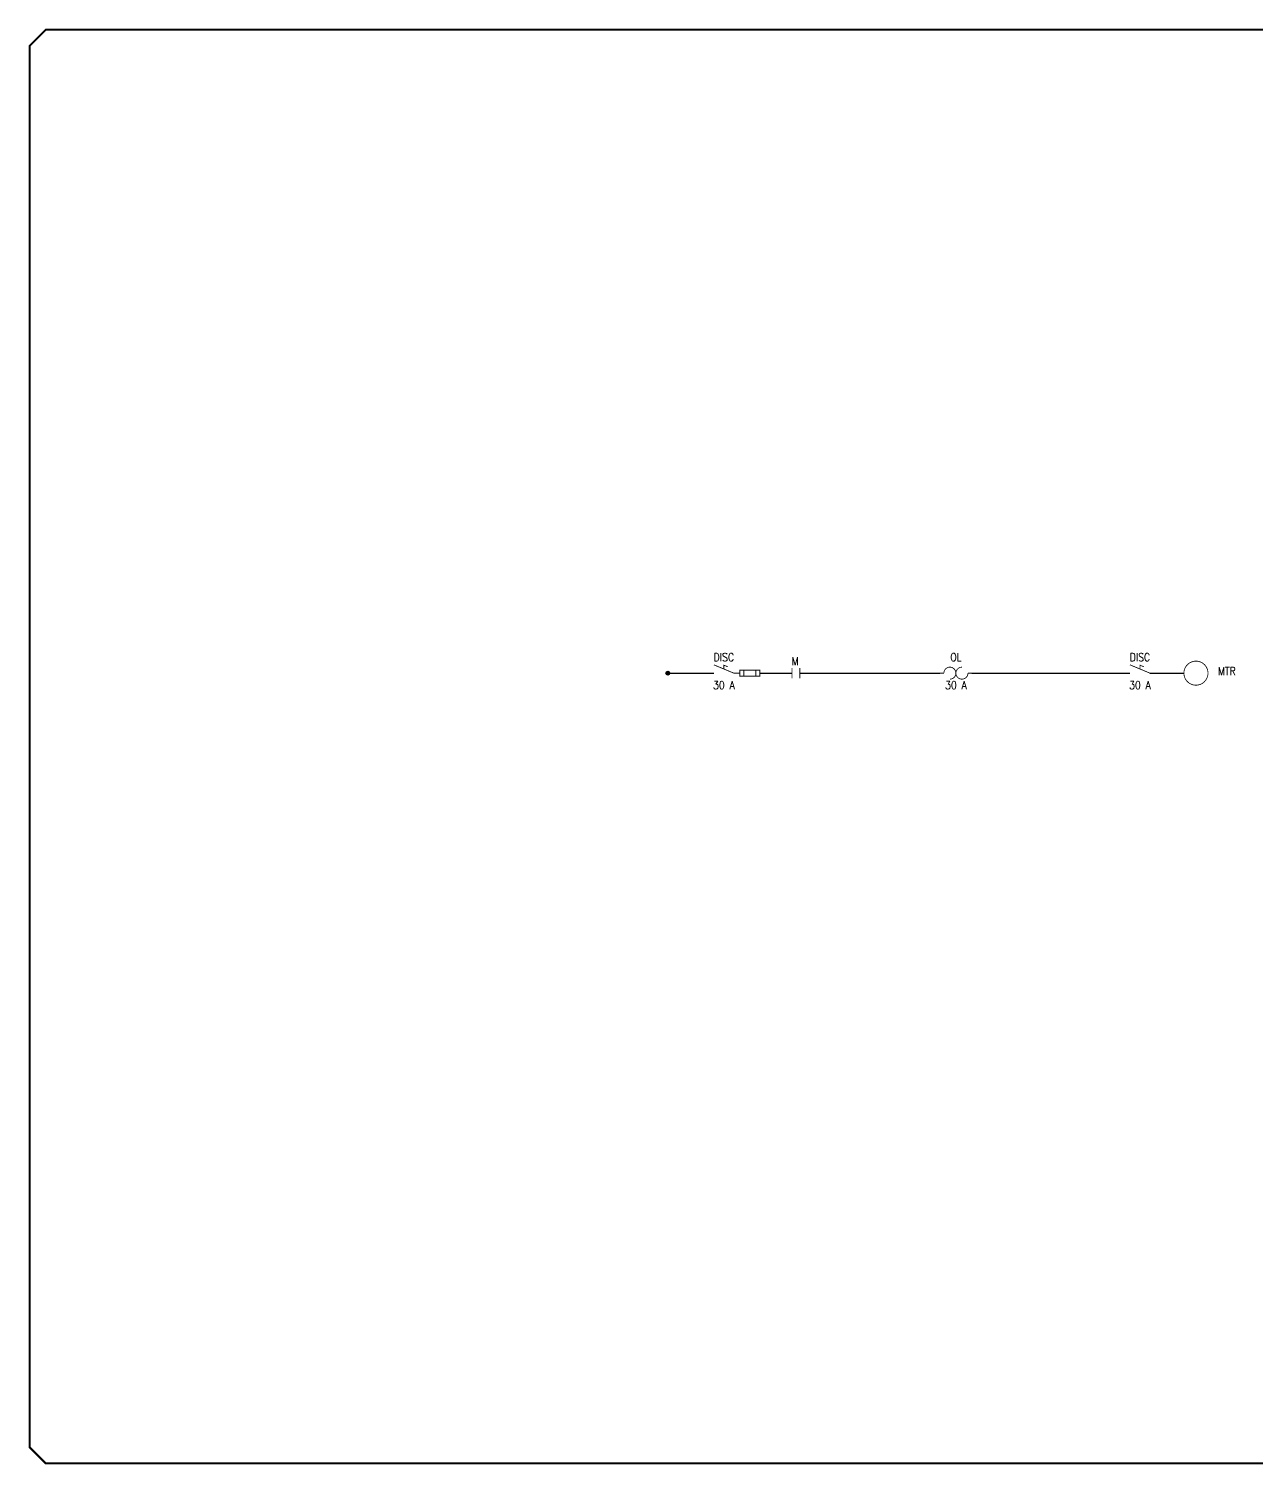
# Model space of a CAD drawing. Header units: inches. Extents: x 0 to 33.5, y 0 to 22.4.
# Drawn here: x 0.02 to 19.19, y 0.02 to 22.44 of the extents above; entities that cross this region are included whole.
import ezdxf
from ezdxf.enums import TextEntityAlignment as Align

# ---------------------------------------------------------------- set-up
doc = ezdxf.new("R2010")
doc.units = ezdxf.units.IN
doc.header["$MEASUREMENT"] = 0
for name, color, linetype in [('1-', 7, 'Continuous'), ('MISC', 7, 'Continuous'), ('SYMS', 7, 'Continuous'), ('TAGS', 150, 'Continuous'), ('TITLE', 7, 'Continuous')]:
    doc.layers.add(name, color=color, linetype=linetype)
doc.styles.add('ITALIC', font='ITALIC')
doc.styles.add('SIMPLEX', font='SIMPLEX')
doc.styles.add('WD', font='romans.shx')
doc.styles.add('WD_IEC', font='isocp2.shx', dxfattribs={"width": 0.9, "height": 4})

# ---------------------------------------------------------------- blocks, each defined once
blk = doc.blocks.new('NO_NUM_acade_title')
at = {"layer": 'TITLE', "const_width": 0.0312}
blk.add_lwpolyline([(30.594, 0.281), (30.594, 22.177), (30.344, 22.427), (0.281, 22.427), (0.031, 22.177), (0.031, 0.281), (0.281, 0.031), (30.344, 0.031)], close=True, dxfattribs=at)
at = {"layer": 'TITLE', "color": 1, "style": 'ITALIC'}
for tag, height, p in [('TITLE#1', 0.125, (32.156, 3.406)), ('TITLE#2', 0.125, (32.156, 3.204)), ('TITLE#3', 0.125, (32.156, 3.001)), ('TITLE#4', 0.125, (32.156, 2.799)), ('DWG#', 0.2, (32.156, 0.826))]:
    blk.add_attdef(tag, text='', height=height, dxfattribs=at).set_placement(p, align=Align.CENTER)
at = {"layer": 'TITLE', "color": 1, "style": 'SIMPLEX'}
blk.add_attdef('CAD#', (30.826, 1.958), '', height=0.0938, rotation=90, dxfattribs=at)
at = {"layer": 'TITLE', "color": 1}
for tag, p, height, style in [('ENGINEER', (31.237, 1.958), 0.0938, 'ITALIC'), ('CHKDBY', (32.424, 1.958), 0.0938, 'ITALIC'), ('JOB#', (31.464, 1.644), 0.0938, 'SIMPLEX'), ('DRAWNBY', (32.494, 1.644), 0.0938, 'ITALIC'), ('SCALE', (31.353, 1.344), 0.0938, 'SIMPLEX'), ('DATE', (32.408, 1.344), 0.0938, 'SIMPLEX'), ('SHTS', (32.532, 0.25), 0.2, 'ITALIC')]:
    blk.add_attdef(tag, p, '', height=height, dxfattribs=dict(at, style=style))
at = {"layer": 'TITLE', "color": 1, "style": 'ITALIC'}
blk.add_attdef('SH#', text='', height=0.2, dxfattribs=at).set_placement((31.881, 0.25), align=Align.RIGHT)
at = {"layer": 'TITLE', "color": 7, "flags": 9}
blk.add_attdef('WD_TB', (31.219, 0.031), '', height=0.125, dxfattribs=at)
blk = doc.blocks.new('HDV1_BT_1-')
for p, q in [((0, -0.031), (0, 0.031)), ((0.031, 0), (0, 0))]:
    blk.add_line(p, q)
for radius in [0.03, 0.0187, 0.00929]:
    blk.add_circle((0, 0), radius)
at = {"style": 'WD', "width": 0.85}
for tag, p in [('INST', (-0.156, 0.273)), ('LOC', (-0.156, 0.1)), ('TAG1F', (-0.156, -0.062)), ('DESC1', (-0.156, -0.25)), ('DESC2', (-0.156, -0.423)), ('DESC3', (-0.156, -0.585))]:
    blk.add_attdef(tag, text='', height=0.125, dxfattribs=at).set_placement(p, align=Align.RIGHT)
at = {"style": 'WD', "flags": 1}
for tag, p, height in [('X2TERM01', (0, 0.031), 0.005), ('X1TERM02', (0.031, 0), 0.005), ('ASSYCODE', (-0.132, -0.139), 0.02), ('WDTYPE', (-0.132, -0.045), 0.02), ('WDBLKNAM', (-0.132, -0.202), 0.02), ('CAT', (-0.132, -0.077), 0.02), ('MFG', (-0.132, -0.108), 0.02), ('FAMILY', (-0.132, -0.17), 0.02), ('X8TERM01', (0, -0.031), 0.005)]:
    blk.add_attdef(tag, p, '', height=height, dxfattribs=at)
blk = doc.blocks.new('HMO13_1-')
at = {"const_width": 0.0125}
blk.add_lwpolyline([(0, 0.188, 1), (0, -0.188, 1)], format="xyb", close=True, dxfattribs=at)
at = {"style": 'WD', "width": 0.85}
for tag, p in [('INST', (0.344, 0.309)), ('LOC', (0.344, 0.14)), ('TAG1', (0.344, -0.031)), ('DESC1', (0.344, -0.202)), ('DESC2', (0.344, -0.375)), ('DESC3', (0.344, -0.547)), ('RATING3', (0.344, -0.72)), ('RATING4', (0.344, -0.882)), ('WDTAGALT', (0.344, -1.045))]:
    blk.add_attdef(tag, p, '', height=0.125, dxfattribs=at)
at = {"linetype": 'Continuous', "style": 'WD', "width": 0.85, "flags": 8}
blk.add_attdef('TERM01', text='', height=0.125, dxfattribs=at).set_placement((-0.22, 0.079), align=Align.RIGHT)
at = {"style": 'WD', "width": 0.8}
blk.add_attdef('RATING1', text='', height=0.1, dxfattribs=at).set_placement((0, 0), align=Align.CENTER)
at = {"style": 'WD', "flags": 1}
blk.add_attdef('X4TERM01', (-0.188, 0), '', height=0.0125, dxfattribs=at)
at = {"linetype": 'Continuous', "style": 'WD', "flags": 9}
for tag, p in [('WDTYPE', (-0.01, 0.091)), ('ASSYCODE', (0, 0.125))]:
    blk.add_attdef(tag, text='', height=0.01, dxfattribs=at).set_placement(p, align=Align.CENTER)
at = {"style": 'WD', "flags": 9}
blk.add_attdef('FAMILY', text='', height=0.01, dxfattribs=at).set_placement((-0.005, 0.17), align=Align.CENTER)
at = {"linetype": 'Continuous', "style": 'WD', "flags": 1}
for tag, p in [('MFG', (0, 0.14)), ('CAT', (0, 0.159))]:
    blk.add_attdef(tag, text='', height=0.01, dxfattribs=at).set_placement(p, align=Align.MIDDLE)
at = {"style": 'WD', "width": 0.8}
blk.add_attdef('RATING2', text='', height=0.1, dxfattribs=at).set_placement((0, -0.031), align=Align.TOP_CENTER)
blk = doc.blocks.new('HDS11F_1-')
for points in [[(-0.156, 0.13, 0.0125, 0.0125, 0), (0.156, 0, 0.0125, 0.0125, 0), (0.25, 0, 0, 0, 0)], [(0.062, 0.099, 0.0125, 0.0125, 0), (0, 0.125, 0.0125, 0.0125, 0), (0, 0.065, 0, 0, 0)]]:
    blk.add_lwpolyline(points, format="xyseb")
at = {"const_width": 0.0125}
blk.add_lwpolyline([(0.25, -0.047), (0.562, -0.047), (0.562, 0.047), (0.25, 0.047)], close=True, dxfattribs=at)
for points in [[(0.312, -0.047), (0.312, 0.047)], [(0.5, -0.047), (0.5, 0.047)]]:
    blk.add_lwpolyline(points, dxfattribs=at)
at = {"style": 'WD', "width": 0.85}
for tag, p in [('INST', (-0.002, 0.529)), ('LOC', (-0.002, 0.357)), ('TAG1', (0, 0.188)), ('RATING1', (0, -0.25)), ('RATING2', (0.469, -0.25)), ('DESC1', (0, -0.422)), ('DESC2', (0, -0.594)), ('DESC3', (0, -0.766))]:
    blk.add_attdef(tag, text='', height=0.125, dxfattribs=at).set_placement(p, align=Align.CENTER)
at = {"style": 'WD', "flags": 9}
blk.add_attdef('WDTYPE', text='', height=0.01, dxfattribs=at).set_placement((-0.181, 0.07), align=Align.RIGHT)
for tag, p, height, style in [('X4_TINY_DOT_DONT_REMOVE', (-0.156, 0), 0.0001, 'WD_IEC'), ('X2LINK', (0, 0.156), 0.01, 'WD'), ('X8LINK', (0, -0.016), 0.01, 'WD')]:
    blk.add_attdef(tag, p, '', height=height, dxfattribs=dict(style=style))
at = {"style": 'WD'}
for tag, p, height, flags in [('X4TERM01', (-0.156, 0), 0.0125, 1), ('FAMILY', (0.206, 0.131), 0.01, 9), ('CONTACT', (0.206, 0.044), 0.01, 9), ('X1TERM02', (0.562, 0), 0.0125, 1)]:
    blk.add_attdef(tag, p, '', height=height, dxfattribs=dict(at, flags=flags))
at = {"linetype": 'Continuous', "style": 'WD', "flags": 9}
for tag, p in [('ASSYCODE', (0.219, 0.062)), ('MFG', (0.228, 0.089)), ('CAT', (0.23, 0.108))]:
    blk.add_attdef(tag, text='', height=0.01, dxfattribs=at).set_placement(p, align=Align.CENTER)
at = {"linetype": 'Continuous', "style": 'WD', "flags": 8}
blk.add_attdef('TERM01', text='', height=0.125, dxfattribs=at).set_placement((-0.25, -0.031), align=Align.TOP_RIGHT)
blk.add_attdef('TERM02', text='', height=0.125, dxfattribs=at).set_placement((0.625, -0.031), align=Align.TOP_LEFT)
blk = doc.blocks.new('HMS11_1-')
at = {"linetype": 'Continuous', "const_width": 0.0125}
for points in [[(-0.062, -0.08), (-0.062, 0.08)], [(0.062, -0.08), (0.062, 0.08)]]:
    blk.add_lwpolyline(points, dxfattribs=at)
at = {"style": 'WD', "width": 0.85}
for tag, p in [('INST', (-0.012, 0.467)), ('TAG1', (-0.01, 0.125)), ('LOC', (-0.012, 0.295)), ('DESC1', (-0.01, -0.344)), ('DESC2', (-0.01, -0.516)), ('DESC3', (-0.01, -0.687))]:
    blk.add_attdef(tag, text='', height=0.125, dxfattribs=at).set_placement(p, align=Align.CENTER)
at = {"style": 'WD', "flags": 9}
blk.add_attdef('WDTYPE', text='', height=0.01, dxfattribs=at).set_placement((-0.221, 0.075), align=Align.RIGHT)
at = {"color": 7, "style": 'WD', "flags": 1}
for tag, p in [('X4TERM01', (-0.062, 0)), ('X1TERM02', (0.062, 0))]:
    blk.add_attdef(tag, p, '', height=0.0125, dxfattribs=at)
at = {"style": 'WD'}
for tag, p in [('X2LINK', (0, 0.094)), ('X8LINK', (0, -0.078))]:
    blk.add_attdef(tag, p, '', height=0.01, dxfattribs=at)
at = {"linetype": 'Continuous', "style": 'WD', "flags": 9}
for tag, p in [('ASSYCODE', (0.219, 0.062)), ('MFG', (0.228, 0.089)), ('CAT', (0.23, 0.108))]:
    blk.add_attdef(tag, text='', height=0.01, dxfattribs=at).set_placement(p, align=Align.CENTER)
at = {"style": 'WD', "flags": 9}
for tag, p in [('FAMILY', (0.206, 0.131)), ('CONTACT', (0.206, 0.04))]:
    blk.add_attdef(tag, p, '', height=0.01, dxfattribs=at)
at = {"linetype": 'Continuous', "style": 'WD', "flags": 8}
blk.add_attdef('TERM01', text='', height=0.125, dxfattribs=at).set_placement((-0.167, -0.031), align=Align.TOP_RIGHT)
blk.add_attdef('TERM02', text='', height=0.125, dxfattribs=at).set_placement((0.146, -0.031), align=Align.TOP_LEFT)
blk = doc.blocks.new('HOL1_1-')
for points in [[(-0.094, -0.094, 0.0125, 0.0125, 2.414214), (-0.188, 0, 0.0125, 0.0125, 0), (-0.25, 0, 0, 0, 0)], [(0.094, 0.094, 0.0125, 0.0125, 2.414184), (0.188, 0, 0.0125, 0.0125, 0), (0.25, 0, 0, 0, 0)]]:
    blk.add_lwpolyline(points, format="xyseb")
at = {"style": 'WD', "width": 0.85}
for tag, p in [('INST', (-0.002, 0.529)), ('LOC', (-0.002, 0.357)), ('TAG1', (0, 0.188)), ('RATING1', (0, -0.25)), ('DESC1', (0, -0.422)), ('DESC2', (0, -0.594)), ('DESC3', (0, -0.766))]:
    blk.add_attdef(tag, text='', height=0.125, dxfattribs=at).set_placement(p, align=Align.CENTER)
at = {"style": 'WD'}
for tag, p, height, flags in [('X4TERM01', (-0.25, 0), 0.0125, 1), ('FAMILY', (0.205, 0.152), 0.01, 9), ('X1TERM02', (0.25, 0), 0.0125, 1)]:
    blk.add_attdef(tag, p, '', height=height, dxfattribs=dict(at, flags=flags))
for tag, p in [('X2LINK', (0, 0.125)), ('X8LINK', (0, -0.125))]:
    blk.add_attdef(tag, p, '', height=0.01, dxfattribs=at)
at = {"linetype": 'Continuous', "style": 'WD', "flags": 9}
for tag, p in [('ASSYCODE', (0.219, 0.062)), ('MFG', (0.228, 0.089)), ('CAT', (0.23, 0.108))]:
    blk.add_attdef(tag, text='', height=0.01, dxfattribs=at).set_placement(p, align=Align.CENTER)
at = {"style": 'WD', "flags": 9}
blk.add_attdef('WDTYPE', text='', height=0.01, dxfattribs=at).set_placement((0.265, 0.128), align=Align.RIGHT)
at = {"linetype": 'Continuous', "style": 'WD', "flags": 8}
blk.add_attdef('TERM01', text='', height=0.125, dxfattribs=at).set_placement((-0.312, -0.031), align=Align.TOP_RIGHT)
blk.add_attdef('TERM02', text='', height=0.125, dxfattribs=at).set_placement((0.312, -0.031), align=Align.TOP_LEFT)
blk = doc.blocks.new('HDS11_1-')
at = {"const_width": 0.0125}
blk.add_lwpolyline([(0.156, 0), (-0.156, 0.13)], dxfattribs=at)
blk.add_lwpolyline([(0.062, 0.099, 0.0125, 0.0125, 0), (0, 0.125, 0.0125, 0.0125, 0), (0, 0.065, 0, 0, 0)], format="xyseb")
at = {"style": 'WD', "width": 0.85}
for tag, p in [('INST', (-0.002, 0.529)), ('LOC', (-0.002, 0.357)), ('TAG1', (0, 0.188)), ('RATING1', (0, -0.25)), ('DESC1', (0, -0.422)), ('DESC2', (0, -0.594)), ('DESC3', (0, -0.766))]:
    blk.add_attdef(tag, text='', height=0.125, dxfattribs=at).set_placement(p, align=Align.CENTER)
at = {"style": 'WD', "flags": 9}
blk.add_attdef('WDTYPE', text='', height=0.01, dxfattribs=at).set_placement((-0.221, 0.075), align=Align.RIGHT)
for tag, p, height, style in [('X4_TINY_DOT_DONT_REMOVE', (-0.156, 0), 0.0001, 'WD_IEC'), ('X2LINK', (0, 0.188), 0.01, 'WD'), ('X8LINK', (0, -0.016), 0.01, 'WD')]:
    blk.add_attdef(tag, p, '', height=height, dxfattribs=dict(style=style))
at = {"color": 7, "style": 'WD', "flags": 1}
blk.add_attdef('X4TERM01', (-0.156, 0), '', height=0.0125, dxfattribs=at)
at = {"style": 'WD'}
for tag, p, height, flags in [('X1TERM02', (0.156, 0), 0.0125, 1), ('FAMILY', (0.206, 0.131), 0.01, 9), ('CONTACT', (0.206, 0.04), 0.01, 9)]:
    blk.add_attdef(tag, p, '', height=height, dxfattribs=dict(at, flags=flags))
at = {"linetype": 'Continuous', "style": 'WD', "flags": 9}
for tag, p in [('ASSYCODE', (0.219, 0.062)), ('MFG', (0.228, 0.089)), ('CAT', (0.23, 0.108))]:
    blk.add_attdef(tag, text='', height=0.01, dxfattribs=at).set_placement(p, align=Align.CENTER)
at = {"linetype": 'Continuous', "style": 'WD', "flags": 8}
blk.add_attdef('TERM01', text='', height=0.125, dxfattribs=at).set_placement((-0.25, -0.031), align=Align.TOP_RIGHT)
blk.add_attdef('TERM02', text='', height=0.125, dxfattribs=at).set_placement((0.25, -0.031), align=Align.TOP_LEFT)

msp = doc.modelspace()

# ---------------------------------------------------------------- linework, layer by layer
at = {"layer": '1-'}
for p, q in [((10, 12.375), (10.719, 12.375)), ((11.438, 12.375), (11.938, 12.375)), ((12.062, 12.375), (14.25, 12.375)), ((14.75, 12.375), (17.219, 12.375)), ((17.531, 12.375), (18.062, 12.375))]:
    msp.add_line(p, q, dxfattribs=at)

# ---------------------------------------------------------------- block references
msp.add_blockref('NO_NUM_acade_title', (0, 0))
at = {"layer": 'SYMS'}
ref = msp.add_blockref('HDS11F_1-', (10.875, 12.375), dxfattribs=at)
ref.add_attrib('RATING1', '30 A', dxfattribs={"layer": 'MISC', "height": 0.125, "style": 'WD', "width": 0.85}).set_placement((10.875, 12.125), align=Align.CENTER)
ref.add_attrib('TAG1', 'DISC', dxfattribs={"layer": 'TAGS', "height": 0.125, "style": 'WD', "width": 0.85}).set_placement((10.875, 12.562), align=Align.CENTER)
ref.add_attrib('X4_TINY_DOT_DONT_REMOVE', '.', (10.719, 12.375), dxfattribs={"layer": 'MISC', "height": 0.0001, "style": 'WD_IEC'})
ref = msp.add_blockref('HMS11_1-', (12, 12.375), dxfattribs=at)
ref.add_attrib('TAG1', 'M', dxfattribs={"layer": 'TAGS', "height": 0.125, "style": 'WD', "width": 0.85}).set_placement((11.99, 12.5), align=Align.CENTER)
ref = msp.add_blockref('HOL1_1-', (14.5, 12.375), dxfattribs=at)
ref.add_attrib('TAG1', 'OL', dxfattribs={"layer": 'TAGS', "height": 0.125, "style": 'WD', "width": 0.85}).set_placement((14.5, 12.562), align=Align.CENTER)
ref.add_attrib('RATING1', '30 A', dxfattribs={"layer": 'MISC', "height": 0.125, "style": 'WD', "width": 0.85}).set_placement((14.5, 12.125), align=Align.CENTER)
ref = msp.add_blockref('HDS11_1-', (17.375, 12.375), dxfattribs=at)
ref.add_attrib('X4_TINY_DOT_DONT_REMOVE', '.', (17.219, 12.375), dxfattribs={"layer": 'MISC', "height": 0.0001, "style": 'WD_IEC'})
ref.add_attrib('RATING1', '30 A', dxfattribs={"layer": 'MISC', "height": 0.125, "style": 'WD', "width": 0.85}).set_placement((17.375, 12.125), align=Align.CENTER)
ref.add_attrib('TAG1', 'DISC', dxfattribs={"layer": 'TAGS', "height": 0.125, "style": 'WD', "width": 0.85}).set_placement((17.375, 12.562), align=Align.CENTER)
ref = msp.add_blockref('HMO13_1-', (18.25, 12.375), dxfattribs=at)
ref.add_attrib('TAG1', 'MTR', (18.594, 12.344), dxfattribs={"layer": 'TAGS', "height": 0.125, "style": 'WD', "width": 0.85})
msp.add_blockref('HDV1_BT_1-', (10, 12.375), dxfattribs=at)

doc.saveas('drawing.dxf')
